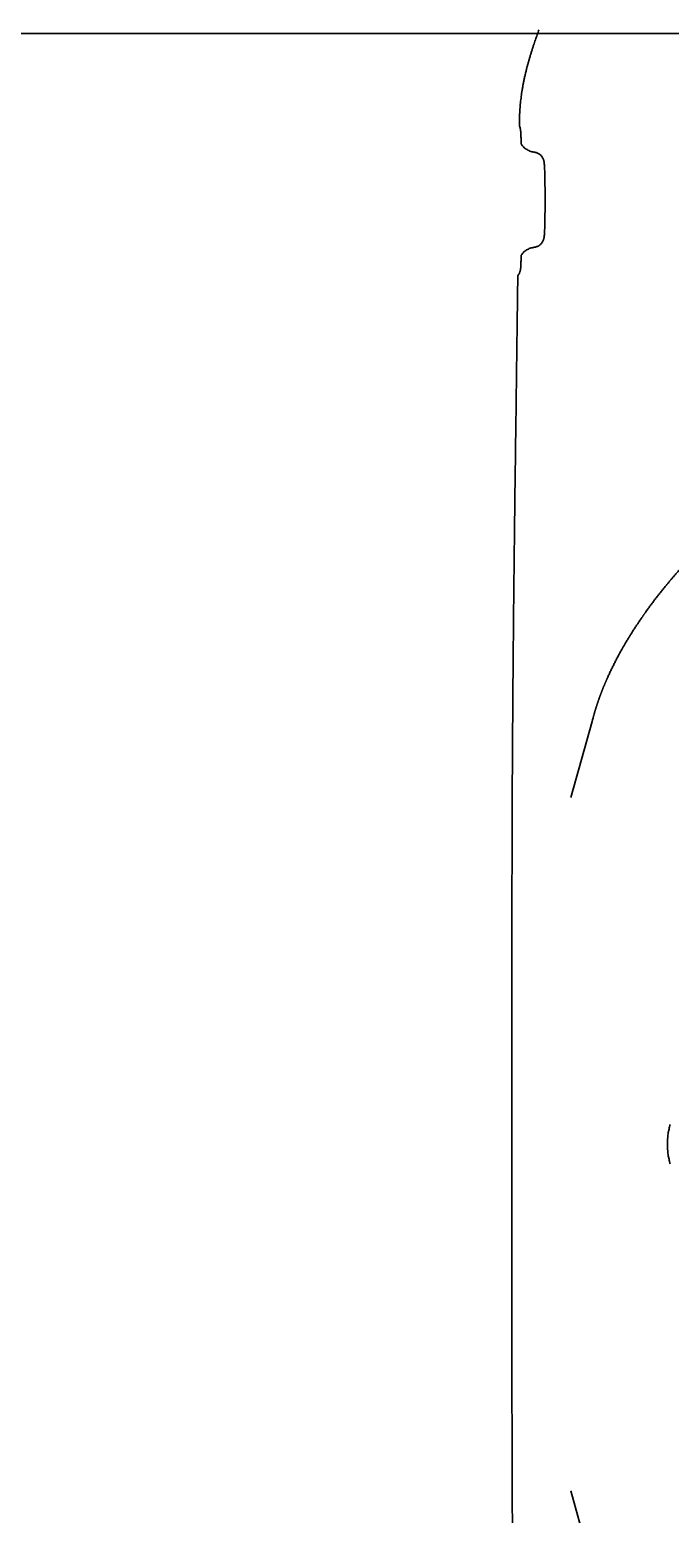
# Model space of a CAD drawing. Header units: millimetres. Extents: x 120 to 10915, y 515 to 8014.
# Drawn here: x 7575 to 7744.6, y 2072 to 2465 of the extents above; entities that cross this region are included whole.
import ezdxf

# ---------------------------------------------------------------- set-up
doc = ezdxf.new("R2010")
doc.units = ezdxf.units.MM
doc.layers.get('0').update_dxf_attribs({"lineweight": 13})
doc.layers.add('205_Chassis_top_view', color=7, linetype='Continuous', lineweight=13)

# ---------------------------------------------------------------- blocks, each defined once
blk = doc.blocks.new('2908045_1')
at = {"layer": '205_Chassis_top_view', "color": 3, "lineweight": 35}
for p, q in [((7723.91, 111.89), (7718.26, 91.77)), ((7724.03, 112.33), (7723.91, 111.89)), ((7724.14, 112.73), (7724.03, 112.33)), ((7723.91, -111.89), (7718.26, -91.77))]:
    blk.add_line(p, q, dxfattribs=at)
for start_param, end_param in [(1.047198, 2.094395), (0.86241, 1.047198), (2.094395, 2.279182)]:
    blk.add_ellipse((7747.04, 0), major_axis=(0, 8), ratio=0.40151, start_param=start_param, end_param=end_param, dxfattribs=at)
blk.add_open_spline([(7758.57, 163.62), (7756.88, 162.1), (7755.21, 160.54), (7753.6, 158.97), (7749.77, 155.11), (7746.25, 151.22), (7744.26, 148.89), (7741.45, 145.42), (7738.83, 141.9), (7738.02, 140.77), (7735.69, 137.43), (7733.55, 134.08), (7732.21, 131.84), (7730.07, 127.97), (7728.17, 123.97), (7727.42, 122.3), (7726.63, 120.35), (7725.91, 118.39), (7725.82, 118.13), (7725.39, 116.92), (7724.98, 115.69), (7724.68, 114.71), (7724.4, 113.72), (7724.14, 112.73)], degree=5, knots=[0, 0, 0, 0, 0, 0, 21.826516, 21.826516, 21.826516, 53.546765, 53.546765, 53.546765, 68.538123, 68.538123, 68.538123, 97.56528, 97.56528, 97.56528, 117.946433, 117.946433, 117.946433, 121.055827, 121.055827, 121.055827, 132.545479, 132.545479, 132.545479, 132.545479, 132.545479, 132.545479], dxfattribs=at)
blk = doc.blocks.new('3304707_1')
at = {"layer": '205_Chassis_top_view', "color": 3, "lineweight": 35}
for p, q in [((7702.68, 0), (7702.68, 58.02)), ((7702.68, -58.02), (7702.68, 0))]:
    blk.add_line(p, q, dxfattribs=at)
blk.add_lwpolyline([(7704.23, 229.93, 0.000349), (7704, 212.13)], format="xyb", dxfattribs=at)
for centre, radius, start, end in [((7706.6, 270.02), 1.95, 183.9179, 189.7047), ((7717.42, 272.23), 13, 191.324, 195.0267)]:
    blk.add_arc(centre, radius, start, end, dxfattribs=at)
for centre, major_axis, start_param, end_param in [((7709.2, 267.56), (-0.22, 5), 2.909425, 2.973077), ((7709.2, 232.44), (0.22, -5), 3.223596, 3.281736)]:
    blk.add_ellipse(centre, major_axis=major_axis, ratio=0.999657, start_param=start_param, end_param=end_param, dxfattribs=at)
for points, knots in [([(7706.46, 284.22), (7706.52, 284.5), (7706.66, 285.04), (7706.88, 285.86), (7707.11, 286.68), (7707.35, 287.51), (7707.6, 288.35), (7707.86, 289.19), (7708.13, 290.05), (7708.39, 290.85), (7708.64, 291.59), (7708.88, 292.28), (7709.12, 292.98), (7709.37, 293.68), (7709.61, 294.35), (7709.77, 294.79), (7709.84, 295)], [0, 0, 0, 0, 0.836665, 1.682063, 2.536689, 3.401029, 4.275562, 5.160765, 6.057112, 6.965082, 7.686736, 8.415303, 9.151057, 9.894254, 10.645133, 11.300219, 11.300219, 11.300219, 11.300219]), ([(7704.66, 270.41), (7704.66, 270.51), (7704.66, 270.71), (7704.66, 271), (7704.67, 271.3), (7704.67, 271.59), (7704.68, 271.89), (7704.69, 272.18), (7704.71, 272.48), (7704.72, 272.77), (7704.73, 273.07), (7704.75, 273.36), (7704.77, 273.66), (7704.8, 274.13), (7704.85, 274.79), (7704.93, 275.62), (7705.02, 276.46), (7705.13, 277.3), (7705.24, 278.14), (7705.37, 278.99), (7705.52, 279.85), (7705.68, 280.71), (7705.85, 281.58), (7706.04, 282.45), (7706.24, 283.33), (7706.38, 283.93), (7706.46, 284.22)], [0, 0, 0, 0, 0.29497, 0.590082, 0.885246, 1.18042, 1.475599, 1.770806, 2.06608, 2.361471, 2.65713, 2.952977, 3.249023, 3.545249, 4.380486, 5.218765, 6.060935, 6.907849, 7.760464, 8.619488, 9.485786, 10.360226, 11.243681, 12.13703, 13.041154, 13.96428, 13.96428, 13.96428, 13.96428]), ([(7704.65, 269.87), (7704.65, 269.91), (7704.66, 270.1), (7704.66, 270.28), (7704.66, 270.41)], [1.6606746, 1.6606746, 1.6606746, 1.6606746, 1.804856, 2.20575, 2.20575, 2.20575, 2.20575]), ([(7704.86, 268.87), (7704.9, 268.75), (7704.96, 268.47), (7705, 268.04), (7705.03, 267.55), (7705.06, 266.98), (7705.08, 266.3), (7705.1, 265.53), (7705.11, 264.98), (7705.11, 264.69)], [0, 0, 0, 0, 0.38705, 0.838728, 1.302468, 1.875674, 2.552513, 3.331823, 4.197062, 4.197062, 4.197062, 4.197062]), ([(7705.11, 264.69), (7705.16, 264.62), (7705.34, 264.38), (7705.69, 263.98), (7706.16, 263.57), (7706.67, 263.24), (7707.18, 262.98), (7707.7, 262.77), (7708.07, 262.69), (7708.26, 262.65)], [2.051651, 2.051651, 2.051651, 2.051651, 2.309496, 2.958202, 3.619619, 4.199157, 4.763898, 5.328919, 5.894126, 5.894126, 5.894126, 5.894126]), ([(7708.57, 262.6), (7708.69, 262.58), (7708.94, 262.54), (7709.29, 262.43), (7709.62, 262.27), (7709.94, 262.08), (7710.23, 261.84), (7710.48, 261.58), (7710.71, 261.28), (7710.88, 260.98), (7711.02, 260.68), (7711.12, 260.37), (7711.2, 259.98), (7711.28, 259.32), (7711.33, 258.27), (7711.38, 256.76), (7711.4, 255.63), (7711.41, 255)], [0, 0, 0, 0, 0.369026, 0.737601, 1.106273, 1.475197, 1.8447, 2.214889, 2.587027, 2.952556, 3.256456, 3.573133, 3.92983, 4.441349, 5.583925, 7.081244, 8.972578, 8.972578, 8.972578, 8.972578]), ([(7711.41, 245), (7711.4, 244.37), (7711.38, 243.24), (7711.33, 241.72), (7711.28, 240.67), (7711.2, 240), (7711.12, 239.62), (7711.02, 239.32), (7710.88, 239.02), (7710.71, 238.72), (7710.48, 238.42), (7710.23, 238.16), (7709.94, 237.92), (7709.62, 237.73), (7709.29, 237.57), (7708.93, 237.46), (7708.69, 237.42), (7708.57, 237.4)], [0, 0, 0, 0, 1.89292, 3.399234, 4.548087, 5.055373, 5.404425, 5.71696, 6.019707, 6.384633, 6.756345, 7.126383, 7.495809, 7.864697, 8.233349, 8.601907, 8.970929, 8.970929, 8.970929, 8.970929]), ([(7708.28, 237.36), (7708.11, 237.32), (7707.76, 237.24), (7707.26, 237.06), (7706.78, 236.83), (7706.31, 236.53), (7705.86, 236.17), (7705.45, 235.76), (7705.21, 235.46), (7705.11, 235.31)], [0, 0, 0, 0, 0.531711, 1.063298, 1.594662, 2.125752, 2.731145, 3.333449, 3.869617, 3.869617, 3.869617, 3.869617]), ([(7704.23, 229.93), (7704.29, 230), (7704.42, 230.16), (7704.58, 230.41), (7704.71, 230.68), (7704.81, 230.94), (7704.89, 231.22), (7704.95, 231.51), (7704.99, 231.83), (7705.02, 232.22), (7705.04, 232.68), (7705.06, 233.23), (7705.08, 233.85), (7705.1, 234.56), (7705.11, 235.05), (7705.11, 235.31)], [0, 0, 0, 0, 0.299483, 0.599786, 0.902709, 1.178543, 1.457315, 1.752818, 2.064975, 2.443336, 2.911015, 3.455129, 4.084338, 4.792022, 5.567691, 5.567691, 5.567691, 5.567691]), ([(7702.68, 58.02), (7702.68, 62.76), (7702.69, 72.23), (7702.72, 86.37), (7702.79, 100.33), (7702.88, 114.02), (7702.98, 127.39), (7703.11, 140.41), (7703.24, 153.06), (7703.39, 165.38), (7703.54, 177.39), (7703.7, 189.15), (7703.85, 200.69), (7703.95, 208.33), (7704, 212.13)], [0, 0, 0, 0, 14.232211, 28.408911, 42.39941, 56.113215, 69.491879, 82.508329, 95.159984, 107.465217, 119.463485, 131.198152, 142.730177, 154.113575, 154.113575, 154.113575, 154.113575]), ([(7704, -212.13), (7703.95, -208.33), (7703.85, -200.69), (7703.7, -189.15), (7703.54, -177.39), (7703.39, -165.38), (7703.24, -153.06), (7703.11, -140.41), (7702.98, -127.39), (7702.88, -114.02), (7702.79, -100.33), (7702.72, -86.37), (7702.69, -72.23), (7702.68, -62.76), (7702.68, -58.02)], [0, 0, 0, 0, 11.383383, 22.915408, 34.650075, 46.648343, 58.953576, 71.605231, 84.621681, 98.000346, 111.71415, 125.704649, 139.88135, 154.11356, 154.11356, 154.11356, 154.11356])]:
    blk.add_open_spline(points, degree=3, knots=knots, dxfattribs=at)
blk.add_open_spline([(7711.41, 245), (7711.44, 247), (7711.45, 249), (7711.45, 251), (7711.44, 253), (7711.41, 255)], degree=5, dxfattribs=at)

msp = doc.modelspace()

# ---------------------------------------------------------------- linework, layer by layer
at = {"layer": '205_Chassis_top_view', "color": 3, "lineweight": 35}
msp.add_line((10210, 2464), (4055, 2464), dxfattribs=at)

# ---------------------------------------------------------------- block references
at = {"color": 7, "lineweight": 35}
for name in ['2908045_1', '3304707_1']:
    msp.add_blockref(name, (0, 2170), dxfattribs=at)

doc.saveas('drawing.dxf')
